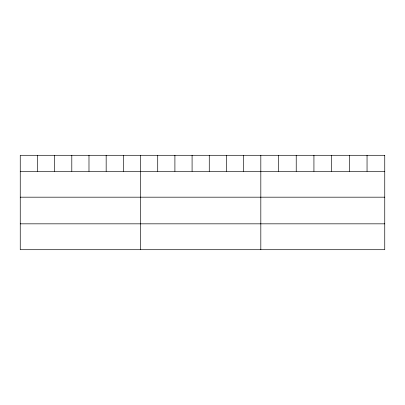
<?xml version="1.0" encoding="UTF-8"?>
<svg xmlns="http://www.w3.org/2000/svg" width="405" height="405" viewBox="0 0 405 405"><rect width="100%" height="100%" fill="white"/><g stroke="black" fill="none" stroke-linecap="round" stroke-linejoin="round"><path stroke-width="0.61" d="M20.25 171.31L384.75 171.31M20.25 197.179L384.75 197.179M20.25 223.833L384.75 223.833M367.046 155.297L367.046 171.31M349.343 155.297L349.343 171.31M331.639 155.297L331.639 171.31M313.931 155.297L313.931 171.31M296.227 155.297L296.227 171.31M278.524 155.297L278.524 171.31M260.82 155.297L260.82 249.703M243.638 155.297L243.638 171.31M226.451 155.297L226.451 171.31M209.269 155.297L209.269 171.31M192.086 155.297L192.086 171.31M174.904 155.297L174.904 171.31M157.717 155.297L157.717 171.31M140.535 155.297L140.535 249.703M123.353 155.297L123.353 171.31M106.166 155.297L106.166 171.31M88.984 155.297L88.984 171.31M71.801 155.297L71.801 171.31M54.619 155.297L54.619 171.31M37.432 155.297L37.432 171.31M384.75 155.297L20.25 155.297L20.25 249.703L384.75 249.703L384.75 155.297"/></g></svg>
